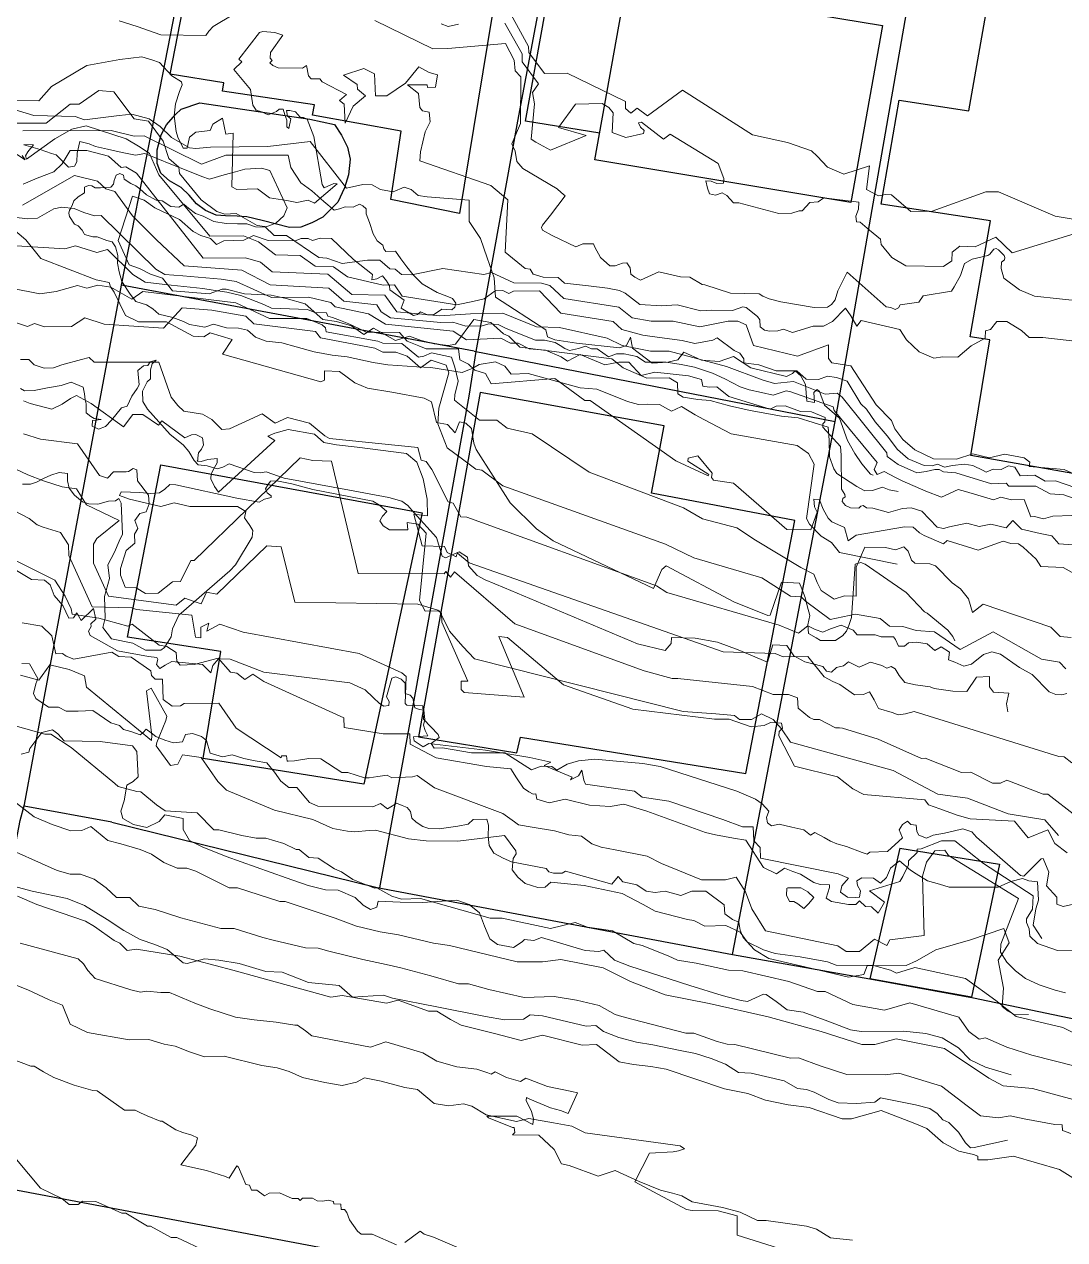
# Model space of a CAD drawing. Header units: metres. Extents: x 683 to 917, y -108 to 80.
# Drawn here: x 830.6 to 888.2, y -22.3 to 45.1 of the extents above; entities that cross this region are included whole.
import ezdxf

# ---------------------------------------------------------------- set-up
doc = ezdxf.new("R2010")
doc.units = ezdxf.units.M
doc.layers.add('Cadastre with houses', color=6, linetype='Continuous')
doc.layers.add('Landslide2025', color=21, linetype='Continuous')

msp = doc.modelspace()

# ---------------------------------------------------------------- linework, layer by layer
at = {"lineweight": 0}
for points, elevation in [([(857.067, 46.465), (858.482, 43.853), (858.502, 43.527), (859.373, 42.349), (860.629, 42.369), (863.855, 40.805), (863.845, 40.419), (864.142, 40.162), (864.498, 40.429), (865.072, 40.014), (867.002, 41.439), (870.891, 38.965), (872.82, 38.529), (874.156, 38.064), (874.463, 37.768), (875.047, 37.174), (875.937, 36.778), (877.362, 37.233), (877.204, 35.937), (877.867, 35.581), (878.253, 35.65), (878.589, 35.64), (879.648, 34.71), (880.835, 34.73), (883.814, 35.808), (884.506, 35.798), (887.653, 34.443), (896.974, 32.909)], 53), ([(842.16, 45.634), (841.012, 44.961), (840.774, 44.704), (840.606, 44.467), (838.113, 44.496), (836.806, 44.961), (835.817, 45.268)], 52), ([(889.271, 29.723), (886.51, 30.02), (885.679, 30.376), (884.808, 31.009), (884.65, 31.543), (884.68, 31.9), (884.838, 32.038), (884.858, 32.157), (884.818, 32.276), (884.511, 32.592), (884.383, 32.652), (884.244, 32.622), (884.036, 32.355), (883.918, 32.276), (883.057, 32.078), (882.631, 31.83), (882.404, 31.167), (882.057, 30.534), (881.899, 30.297), (880.336, 30.029), (880.088, 29.683), (879.059, 29.545), (878.98, 29.376), (878.782, 29.287), (878.554, 29.386), (878.287, 29.426), (876.13, 31.355), (875.606, 30.316), (875.457, 29.812), (875.259, 29.555), (875.042, 29.406), (874.309, 29.396), (872.449, 29.713), (871.816, 29.871), (871.46, 30.01), (871.262, 30.148), (869.659, 30.178), (868.254, 30.643), (868.095, 30.663), (867.412, 31.078), (866.898, 31.088), (865.701, 31.375), (864.691, 30.91), (864.365, 31.078), (864.147, 31.247), (864.117, 31.593), (863.919, 31.86), (863.692, 31.85), (863.276, 31.702), (862.979, 31.692), (862.465, 32.167), (862.148, 32.731), (862.089, 32.919), (861.495, 32.919), (861.109, 32.761), (859.783, 33.384), (859.249, 33.671), (859.199, 33.819), (859.259, 33.948), (859.704, 34.502), (860.506, 35.581), (860.298, 35.769), (860.06, 35.957), (858.17, 37.085), (857.844, 37.471), (857.745, 38.055), (857.567, 38.45), (858.032, 39.588), (858.052, 42.171), (857.735, 42.507), (857.695, 43.101), (857.21, 44.021), (854.014, 43.734), (853.183, 43.724), (849.977, 45.288)], 52), ([(857.176, 45.14), (858.126, 43.438), (858.126, 43.002), (859.026, 41.785), (858.7, 41.31), (858.809, 40.667), (858.63, 38.718), (858.888, 38.559), (859.699, 38.104), (861.678, 38.925), (860.134, 39.361), (861.084, 40.647), (862.569, 40.697), (862.925, 40.469), (863.162, 40.172), (863.113, 39.094), (863.875, 38.807), (864.845, 39.034), (864.894, 39.202), (864.676, 39.39), (864.568, 39.618), (864.736, 39.667), (865.953, 38.708), (866.319, 38.985), (868.981, 37.372), (869.297, 36.541), (869.278, 36.283), (868.902, 36.263), (868.605, 36.392), (868.308, 36.402), (868.387, 36.006), (868.506, 35.69), (868.832, 35.62), (869.208, 35.749), (869.456, 35.591), (869.842, 35.185), (870.129, 35.195), (872.335, 34.601), (873.068, 34.611), (873.473, 34.75), (873.632, 34.75), (874.057, 35.215), (874.522, 35.244), (874.829, 35.462), (876.768, 35.224), (876.749, 34.848), (876.61, 34.453), (876.64, 34.136), (876.857, 34.116), (877.372, 33.681), (877.966, 33.186), (878.005, 32.889), (878.609, 32.167), (879.381, 31.702), (881.469, 31.662), (881.924, 31.979), (881.934, 32.454), (882.369, 32.78), (883.22, 32.751), (884.358, 33.295), (885.258, 32.424), (888.761, 33.493)], 52.5), ([(829.603, 40.855), (831.364, 40.835), (832.057, 41.627), (834.016, 42.794), (835.857, 43.131), (837.064, 43.269), (837.618, 43.111), (838.053, 42.972), (838.726, 42.22), (839.26, 41.884), (839.3, 41.726), (839.162, 41.35), (838.924, 40.677), (838.865, 40.004), (838.964, 39.133), (839.063, 38.836), (839.359, 38.223), (839.577, 38.223), (839.716, 38.836), (840.052, 39.113), (840.844, 39.192), (841.002, 39.549), (841.536, 39.885), (841.715, 38.995), (842.13, 39.054), (842.051, 36.085), (842.328, 35.927), (843.476, 35.967), (844.129, 35.462), (845.099, 35.323), (845.643, 35.215), (846.286, 35.333), (846.623, 35.165), (847.879, 36.234), (847.701, 36.254), (847.167, 36.026), (847.048, 36.214), (846.593, 38.866), (846.217, 39.816), (846.029, 39.915), (845.831, 39.935), (845.574, 40.222), (845.267, 40.301), (845.079, 40.301), (845.138, 39.994), (845.326, 39.836), (845.217, 39.311), (845.099, 39.4), (845.099, 39.776), (844.98, 40.063), (844.891, 40.37), (844.673, 40.38), (844.525, 40.241), (844.07, 40.063), (843.694, 40.222), (843.397, 40.33), (843.219, 40.598), (843.08, 41.468), (842.17, 42.577), (842.605, 42.992), (842.447, 43.151), (843.575, 44.635), (843.773, 44.684), (844.426, 44.635), (844.881, 44.486), (844.198, 43.527), (844.169, 43.21), (844.287, 43.071), (844.149, 42.953), (844.327, 42.804), (844.624, 42.676), (845.96, 42.656), (846.187, 42.794), (846.306, 42.22), (846.444, 42.052), (846.919, 42.062), (847.048, 41.894), (848.404, 41.191), (848.018, 40.855), (848.265, 40.647), (848.334, 39.608), (848.78, 40.538), (849.453, 41.122), (849.007, 41.488), (848.997, 41.745), (848.245, 42.26), (849.354, 42.636), (849.957, 42.339), (850.007, 41.112), (850.64, 41.122), (851.669, 41.815), (852.401, 42.725), (852.975, 42.408), (853.45, 42.29), (853.332, 41.597), (852.896, 41.577), (852.876, 41.736), (851.788, 41.736), (852.382, 41.241), (852.461, 40.469), (852.619, 40.291), (852.975, 40.212), (853.035, 39.677), (852.758, 39.123), (852.5, 38.015), (852.461, 37.52), (856.399, 36.155), (857.329, 35.363), (857.191, 32.454), (858.299, 31.543), (858.566, 31.524), (858.744, 31.247), (859.298, 31.078), (860.12, 31.059), (860.466, 30.732), (861.812, 30.594), (862.851, 30.465), (863.524, 30.336), (863.84, 30.178), (864.642, 29.555), (865.849, 29.485), (866.72, 29.545), (868.026, 29.198), (868.61, 29.248), (869.777, 29.228), (870.351, 29.436), (870.539, 29.396), (871.163, 28.892), (871.291, 28.713), (871.311, 28.318), (871.559, 28.139), (871.826, 28.08), (872.281, 28.09), (872.607, 28.189), (873.102, 28.001), (874.25, 28.357), (874.824, 28.357), (875.319, 28.614), (876.031, 29.347), (876.338, 28.921), (876.655, 28.357), (876.912, 28.664), (879.039, 28.169), (879.405, 27.605), (880.118, 26.932), (880.919, 26.576), (881.424, 26.655), (882.265, 26.635), (882.997, 27.269), (883.769, 27.694), (883.789, 28.1), (884.066, 28.179), (884.422, 28.614), (884.967, 28.614), (885.788, 28.12), (886.213, 27.724), (886.965, 27.724), (890.508, 27.328)], 51.5), ([(853.643, 45.1), (854.029, 44.951), (854.613, 45.09)], 52.5), ([(829.92, 39.61), (831.765, 39.594), (833.096, 40.652), (833.593, 40.652), (834.683, 41.406), (835.517, 41.342), (836.64, 39.834), (837.442, 39.706), (838.243, 38.6), (838.564, 37.637), (839.109, 37.172), (839.158, 36.82), (840.36, 35.36), (841.226, 34.703), (841.659, 34.558), (842.285, 34.59), (843.455, 33.933), (843.888, 33.885), (844.402, 33.388), (845.075, 33.372), (846.871, 32.153), (847.304, 32.121), (848.154, 31.832), (849.565, 32.009), (850.255, 32.009), (850.8, 31.527), (851.089, 31.511), (851.442, 31.223), (852.003, 31.207), (853.735, 31.543), (856.012, 31.223), (856.429, 31.335), (857.664, 30.758), (859.203, 30.742), (859.669, 30.613), (860.438, 29.892), (863.485, 29.411), (864.223, 28.817), (865.281, 28.625), (866.484, 28.641), (867.96, 28.32), (869.547, 28.641), (870.076, 28.641), (870.541, 28.432), (870.942, 27.278), (873.38, 26.7), (875.096, 27.326), (875.096, 26.572), (875.272, 26.332), (876.331, 26.155), (877.742, 24.006), (878.576, 23.124), (878.768, 22.675), (879.217, 22.082), (879.875, 21.504), (880.917, 21.007), (882.184, 20.991), (883.082, 21.28), (884.012, 21.071), (884.846, 21.264), (885.937, 21.055), (886.241, 20.815), (886.209, 20.574), (888.15, 20.414), (889.192, 19.933)], 51), ([(830.534, 38.423), (831.063, 38.411), (830.75, 38.014), (830.63, 37.798), (830.69, 37.617), (832.254, 38.736), (833.192, 39.277), (833.986, 39.458), (836.199, 38.736), (836.969, 38.267), (837.498, 37.918), (838.003, 36.739), (840.829, 33.336), (842.706, 33.36), (843.536, 33.035), (844.462, 32.313), (845.833, 32.277), (846.663, 31.676), (847.685, 31.64), (848.455, 31.086), (850.427, 30.629), (851.053, 30.653), (851.486, 30.028), (854.517, 29.547), (855.467, 29.739), (856.02, 29.872), (856.634, 30.317), (857.055, 30.341), (857.391, 30.172), (857.656, 30.293), (859.087, 30.317), (860.278, 29.082), (863.165, 28.617), (863.646, 28.168), (864.816, 27.863), (865.73, 27.735), (866.997, 27.558), (867.687, 27.398), (868.697, 27.574), (868.922, 27.703), (869.868, 27.013), (870.189, 26.853), (870.413, 26.548), (870.413, 26.323), (871.231, 26.211), (872.193, 25.891), (873.332, 25.891), (873.861, 25.425), (874.535, 25.409), (875.032, 25.586), (875.529, 25.522), (876.122, 25.313), (876.876, 24.046), (877.197, 23.758), (877.678, 23.052), (878.335, 22.282), (878.913, 21.529), (879.506, 20.999), (880.388, 20.646), (880.837, 20.614), (881.126, 20.711), (881.511, 20.55), (881.96, 20.646), (882.601, 20.711), (883.082, 20.646), (883.659, 20.358), (883.82, 20.262), (884.205, 20.438), (884.654, 20.422), (885.055, 20.614), (885.407, 20.55), (885.712, 20.069), (886.53, 20.101), (887.091, 19.764), (887.669, 19.781), (888.791, 19.396)], 50.5), ([(829.764, 38.123), (830.606, 37.569), (830.438, 37.81)], 50.5), ([(830.498, 36.217), (831.267, 36.554), (832.194, 36.915), (832.651, 37.347), (833.096, 38.093), (834.022, 38.081), (835.213, 37.768), (835.922, 37.155), (836.175, 37.179), (836.776, 36.842), (840.457, 32.128), (842.814, 32.14), (843.644, 31.899), (844.293, 31.358), (847.372, 31.237), (848.695, 30.107), (850.524, 30.071), (851.197, 29.157), (853.567, 28.928), (855.262, 29.036), (857.055, 29.073), (858.919, 28.327), (860.206, 28.279), (862.84, 27.701), (863.67, 27.292), (865.245, 26.968), (866.28, 26.98), (869.443, 26.126), (871.415, 25.38), (872.101, 25.176), (873.159, 25.284), (874.903, 24.586), (875.577, 24.646), (875.854, 24.418), (878.319, 21.339), (878.343, 21.146), (878.945, 20.701), (879.979, 20.232), (880.496, 20.304), (880.989, 20.413), (881.23, 20.413), (881.47, 20.28), (882.144, 20.232), (884.117, 19.631), (884.934, 19.655), (885.079, 19.499), (886.582, 19.487), (887.364, 19.066), (888.134, 19.018), (888.903, 18.741)], 50), ([(888.569, 17.874), (887.524, 17.833), (886.996, 17.691), (886.509, 17.813), (886.306, 17.803), (885.93, 18.746), (885.22, 18.736), (884.631, 18.888), (884.225, 18.736), (882.683, 19.203), (882.277, 19.315), (881.353, 18.878), (880.481, 19.223), (879.172, 19.792), (878.806, 19.974), (878.177, 20.299), (877.791, 20.137), (877.629, 20.421), (877.791, 20.796), (875.407, 23.689), (875.346, 23.881), (873.001, 24.713), (872.748, 24.774), (872.027, 24.531), (871.378, 24.683), (870.698, 24.835), (870.211, 24.998), (869.348, 25.434), (868.668, 25.749), (867.674, 26.084), (866.943, 26.226), (866.111, 26.368), (864.954, 26.358), (864.487, 26.672), (863.777, 26.824), (863.35, 26.824), (862.904, 26.662), (862.275, 27.108), (861.97, 27.108), (861.645, 27.251), (861.25, 27.129), (860.752, 27.017), (860.499, 27.119), (860.235, 27.291), (859.951, 27.454), (859.372, 27.575), (858.865, 27.585), (857.251, 28.225), (856.795, 28.458), (856.277, 28.478), (855.922, 28.377), (855.009, 28.357), (854.298, 28.57), (853.628, 28.56), (850.838, 28.813), (850.33, 29.148), (850.076, 29.534), (848.26, 29.747), (847.428, 30.457), (844.17, 30.64), (842.607, 31.452), (839.411, 31.706), (837.878, 33.137), (836.559, 34.476), (835.564, 35.816), (835.077, 35.968), (834.611, 36.384), (833.342, 36.709), (830.46, 35.065)], 49.5), ([(829.968, 34.403), (830.759, 34.311), (831.287, 34.342), (832.19, 34.849), (832.637, 34.951), (833.327, 34.879), (833.865, 34.656), (834.453, 34.463), (834.819, 34.484), (837.843, 31.52), (838.35, 31.216), (839.335, 31.145), (841.456, 30.952), (842.298, 30.84), (844.246, 29.947), (846.296, 29.968), (847.534, 29.663), (847.778, 29.42), (849.625, 29.034), (850.559, 28.466), (854.313, 28.08), (855.044, 27.593), (856.952, 27.695), (857.48, 27.41), (857.906, 27.41), (858.515, 27.106), (859.428, 27.025), (860.281, 26.659), (860.646, 26.416), (861.336, 26.781), (862.716, 26.213), (863.487, 26.355), (864.035, 26.355), (864.725, 25.624), (865.476, 25.807), (867.344, 25.604), (868.054, 25.411), (868.135, 25.036), (868.48, 24.975), (868.907, 24.995), (869.566, 24.467), (871.86, 23.767), (872.205, 23.93), (872.692, 23.95), (873.544, 23.625), (874.153, 23.605), (874.904, 23.3), (874.894, 23.062), (874.777, 22.955), (874.787, 22.768), (875.762, 21.687), (875.792, 21.21), (875.812, 19.322), (875.995, 19.038), (876.015, 18.896), (875.883, 18.805), (875.853, 18.652), (876.036, 18.429), (876.32, 18.297), (876.771, 18.277), (876.878, 18.391), (877.01, 18.422), (877.203, 18.29), (877.558, 18.269), (878.421, 18.036), (879.192, 18.259), (879.669, 18.3), (880.257, 18.117), (881.12, 17.224), (881.455, 17.143), (881.8, 17.234), (882.754, 17.447), (883.444, 17.265), (884.093, 17.386), (884.926, 17.183), (885.311, 17.589), (885.778, 17.102), (886.813, 16.879), (887.463, 16.737), (887.848, 16.29), (888.64, 16.25)], 49), ([(888.747, 14.613), (888.092, 14.994), (886.859, 15.04), (886.601, 15.451), (885.87, 16.12), (885.611, 16.303), (885.185, 16.318), (884.774, 16.44), (883.374, 15.953), (881.658, 16.481), (881.456, 16.298), (880.4, 16.765), (880.136, 16.907), (879.923, 17.09), (879.781, 17.222), (879.304, 17.242), (876.625, 16.785), (876.178, 16.46), (875.986, 17.211), (875.285, 17.516), (875.082, 17.729), (874.798, 18.216), (874.595, 18.734), (874.291, 18.764), (874.321, 18.348), (874.474, 18.044), (874.108, 17.069), (872.779, 17.09), (869.836, 19.657), (868.73, 19.83), (868.608, 19.982), (868.648, 20.205), (867.857, 21.179), (867.329, 21.037), (867.309, 20.885), (868.466, 20.144), (868.425, 20.073), (866.639, 20.895), (861.9, 24.244), (861.606, 24.244), (859.931, 25.462), (856.42, 25.157), (856.105, 25.726), (855.506, 25.919), (855.161, 26.253), (854.684, 26.497), (854.613, 27.106), (852.817, 27.106), (852.411, 27.268), (852.036, 27.421), (851.762, 27.532), (851.346, 27.999), (849.499, 28.029), (849.093, 28.222), (848.524, 28.486), (848.078, 28.679), (847.631, 28.831), (847.368, 28.902), (847.286, 29.095), (846.647, 29.115), (846.251, 29.278), (844.252, 29.349), (843.816, 29.552), (842.557, 30.059), (841.776, 30.242), (841.015, 30.343), (840.446, 30.445), (838.336, 30.668), (837.26, 30.8), (836.57, 31.226), (835.159, 32.596), (834.571, 32.434), (833.393, 32.799), (832.795, 32.637), (828.614, 32.901)], 48.5), ([(829.829, 30.456), (831.412, 30.152), (832.325, 30.273), (833.513, 30.608), (834.015, 30.471), (834.639, 30.624), (835.355, 30.509), (836.511, 29.855), (837.12, 30.281), (842.281, 29.657), (844.138, 28.774), (846.208, 28.774), (847.061, 28.424), (847.243, 28.256), (847.274, 28.043), (850.135, 27.526), (850.409, 27.419), (851.475, 27.389), (852.388, 26.643), (852.693, 26.689), (853.104, 26.886), (854.215, 26.643), (854.398, 26.095), (854.58, 25.303), (854.398, 24.557), (854.383, 24.253), (855.768, 23.157), (856.727, 23.142), (857.305, 22.7), (858.69, 22.396), (861.841, 20.265), (867.063, 18.286), (868.113, 17.677), (870.016, 17.19), (871.051, 16.505), (873.563, 14.983), (874.278, 14.617), (874.461, 14.161), (874.689, 13.719), (875.405, 13.232), (875.983, 13.415), (876.622, 13.399), (876.622, 15.013), (877.11, 16.109), (878.251, 16.094), (878.814, 15.972), (879.271, 16.139), (879.515, 15.896), (879.697, 15.394), (879.88, 15.226), (880.702, 15.196), (881.022, 15.074), (881.95, 14.13), (882.407, 13.81), (882.848, 13.247), (883.077, 12.501), (883.655, 12.958), (887.4, 11.679), (887.933, 11.162), (888.542, 11.101)], 48), ([(829.4, 28.781), (830.729, 28.334), (831.125, 28.496), (831.683, 28.314), (833.175, 28.334), (833.916, 28.811), (834.981, 28.476), (838.259, 28.243), (839.294, 29.379), (840.938, 29.237), (842.826, 28.912), (843.273, 28.486), (846.682, 28.06), (846.966, 27.715), (849.97, 27.147), (850.417, 26.923), (851.127, 26.923), (851.756, 26.7), (852.507, 26.051), (853.096, 26.477), (853.928, 26.193), (854.07, 25.766), (853.522, 23.818), (853.461, 22.945), (853.969, 21.626), (854.821, 20.997), (855.572, 20.429), (855.897, 20.388), (857.054, 19.515), (866.065, 16.288), (867.628, 15.517), (871.403, 14.421), (872.987, 13.406), (873.575, 13.365), (873.819, 13.122), (875.179, 12.107), (876.589, 12.401), (877.949, 12.158), (878.467, 11.731), (879.218, 11.721), (879.958, 11.498), (880.963, 11.417), (882.394, 10.443), (884.221, 11.427), (886.89, 9.915), (887.884, 9.742), (888.229, 9.377)], 47.5), ([(888.298, 8.007), (888.009, 7.931), (887.689, 7.946), (887.308, 8.098), (886.365, 9.057), (885.68, 9.453), (884.614, 10.184), (884.142, 10.321), (883.685, 10.169), (883.016, 9.636), (882.589, 9.529), (882.087, 9.742), (881.737, 9.879), (881.798, 10.306), (881.326, 10.595), (880.976, 10.397), (880.565, 10.762), (879.971, 10.854), (879.53, 10.823), (879.301, 10.625), (878.966, 10.625), (878.814, 10.991), (878.692, 11.143), (878.007, 11.143), (877.673, 11.265), (876.683, 11.265), (876.455, 11.508), (875.8, 11.797), (875.207, 11.584), (874.78, 11.402), (874.354, 11.554), (873.943, 11.752), (873.426, 11.341), (872.36, 11.797), (866.149, 13.609), (865.571, 13.974), (855.067, 17.78), (854.732, 17.795), (854.306, 18.556), (854.032, 18.632), (853.119, 20.413), (852.814, 20.855), (852.54, 20.931), (852.358, 21.631), (847.456, 22.133), (847.197, 22.286), (846.36, 22.986), (845.142, 23.29), (844.457, 22.986), (843.727, 23.503), (841.915, 22.666), (841.489, 22.636), (840.941, 23.184), (840.423, 23.488), (839.388, 23.656), (839.069, 23.96), (838.688, 24.417), (838.018, 26.365), (834.426, 26.365), (834.152, 26.624), (833.726, 26.502), (832.645, 26.213), (832.173, 26.046), (831.655, 26.03), (831.107, 26.213), (830.803, 26.502), (830.346, 26.502)], 47), ([(830.51, 24.225), (830.89, 24.065), (832.085, 23.753), (832.649, 24.042), (833.12, 24.346), (833.448, 24.521), (834.27, 24.065), (836.051, 22.786), (836.568, 23.471), (837.132, 23.471), (837.999, 22.877), (838.167, 23.121), (839.445, 22.177), (839.811, 22.329), (840.054, 22.36), (840.42, 22.177), (840.48, 21.781), (840.374, 21.538), (840.214, 21.332), (840.161, 21.058), (840.168, 20.925), (840.127, 20.874), (840.355, 20.859), (840.72, 20.965), (841.238, 21.026), (841.238, 20.782), (841.101, 20.524), (840.903, 20.174), (840.888, 19.9), (841.101, 19.473), (841.314, 19.154), (844.435, 22.015), (844.039, 22.259), (844.435, 22.426), (845.165, 22.64), (846.627, 22.366), (847.144, 21.909), (847.844, 21.787), (848.986, 21.65), (851.726, 21.3), (852.304, 20.828), (852.639, 19.9), (852.868, 18.773), (852.883, 17.845), (852.122, 17.951), (852.594, 16.185), (853.827, 16.155), (853.979, 15.82), (854.474, 15.573), (854.5, 15.675), (854.557, 15.789), (855.197, 15.241), (869.255, 10.321), (872.132, 10.23), (872.588, 10.032), (873.958, 10.062), (874.856, 8.936), (875.328, 8.677), (875.724, 8.509), (876.531, 7.931), (877.033, 7.946), (877.368, 8.098), (877.627, 7.657), (877.855, 7.185), (878.616, 6.957), (878.951, 6.82), (879.362, 6.881), (879.834, 7.018), (887.841, 4.521), (888.146, 4.506), (888.572, 4.171)], 46.5), ([(888.808, 1.22), (887.247, 2.438), (886.989, 2.438), (884.964, 3.199), (884.614, 3.046), (884.173, 3.031), (882.97, 3.655), (882.452, 3.64), (880.443, 4.432), (880.245, 4.401), (877.84, 5.482), (875.861, 6.091), (875.709, 6.106), (875.481, 6.106), (874.598, 6.563), (874.278, 6.563), (874.05, 6.669), (873.41, 7.202), (873.38, 7.765), (872.878, 7.948), (872.025, 7.948), (870.883, 8.39), (866.743, 8.831), (866.438, 8.846), (864.886, 9.272), (857.731, 11.875), (854.382, 14.752), (854.154, 14.448), (853.91, 14.768), (853.804, 14.631), (849.054, 14.646), (847.578, 20.887), (846.543, 20.918), (845.843, 21.055), (839.974, 15.38), (839.776, 15.38), (839.213, 14.208), (838.772, 14.193), (837.965, 13.569), (837.265, 13.554), (836.747, 13.858), (836.138, 13.904), (835.895, 14.558), (835.895, 14.924), (836.199, 15.928), (836.686, 16.339), (836.656, 16.827), (836.839, 17.146), (836.686, 17.588), (836.96, 17.983), (837.31, 18.075), (837.478, 18.516), (837.432, 18.988), (836.823, 19.78), (836.793, 20.404), (836.595, 20.48), (836.336, 20.312), (836.199, 20.282), (835.499, 20.282), (835.164, 19.932), (834.723, 20.084), (833.505, 21.835), (831.465, 22.093), (830.506, 22.398)], 46), ([(829.772, 20.59), (830.761, 20.118), (831.629, 19.783), (832.649, 19.449), (833.455, 19.342), (834.003, 18.459), (835.815, 17.591), (834.582, 16.587), (834.384, 16.282), (834.399, 15.232), (835.221, 13.405), (838.966, 12.903), (839.453, 13.284), (839.91, 13.116), (840.351, 12.979), (840.656, 13.618), (841.219, 13.512), (843.989, 16.191), (844.781, 16.13), (845.542, 13.07), (852.346, 12.949), (853.458, 12.629), (853.671, 12.439), (853.678, 11.967), (855.124, 8.694), (854.759, 8.694), (854.759, 8.237), (854.927, 8.055), (858.245, 7.811), (856.829, 11.16), (857.316, 11.114), (860.422, 8.496), (864.258, 7.141), (868.779, 6.578), (869.586, 6.593), (870.803, 6.152), (871.534, 6.243), (871.884, 6.395), (872.493, 6.365), (872.539, 6.091), (872.371, 5.908), (872.352, 5.661), (873.209, 3.99), (875.595, 3.389), (876.447, 2.719), (877.056, 2.415), (880.435, 2.11), (880.633, 1.836), (881.257, 1.623), (882.216, 1.273), (882.932, 1.06), (885.398, 0.938), (886.144, 0.01), (887.232, 0.459), (887.636, -0.31), (888.313, -0.812)], 45.5), ([(888.663, -3.668), (888.098, -3.788), (887.738, -3.66), (887.73, -3.275), (887.173, -2.647), (887.287, -1.893), (886.991, -1.14), (886.865, -1.151), (885.917, -2.11), (885.735, -2.076), (883.292, 0.048), (883.04, 0.345), (882.527, 0.516), (881.99, 0.39), (881.522, 0.265), (880.894, 0.15), (880.517, -0.009), (880.106, 0.162), (879.992, 0.367), (879.958, 0.721), (879.661, 0.756), (879.467, 0.927), (879.193, 0.756), (879.01, 0.459), (879.193, 0.013), (878.371, -0.74), (877.389, -0.774), (877.241, -0.889), (876.967, -0.809), (876.099, -0.466), (875.551, -0.318), (875.197, -0.181), (874.855, 0.025), (874.329, 0.31), (874.09, 0.162), (873.736, 0.447), (873.073, 0.607), (872.366, 0.767), (871.943, 0.676), (871.715, 0.835), (871.669, 1.132), (871.783, 1.486), (871.429, 1.897), (871.053, 2.148), (870.025, 2.594), (865.767, 3.964), (864.808, 4.123), (863.563, 4.238), (862.148, 4.375), (861.257, 4.283), (860.618, 4.101), (860.047, 3.758), (859.773, 3.964), (859.179, 3.975), (858.654, 3.77), (857.17, 4.717), (855.32, 4.729), (853.711, 5.003), (853.265, 4.98), (853.083, 5.242), (853.539, 5.573), (853.471, 5.745), (852.672, 6.578), (852.637, 7.32), (851.736, 7.366), (851.644, 7.457), (851.701, 8.941), (851.462, 9.147), (849.11, 10.22), (842.671, 11.407), (841.381, 11.853), (840.673, 11.464), (840.775, 11.898), (840.342, 11.681), (840.342, 11.099), (840.033, 11.122), (839.828, 12.355), (836.78, 12.652), (836.517, 12.755), (834.325, 12.812), (833.023, 15.654), (833.001, 16.248), (832.555, 16.922), (831.596, 17.218), (831.277, 17.356), (830.82, 17.698), (830.009, 18.12)], 45), ([(829.442, 15.681), (832.259, 14.294), (832.816, 13.395), (833.15, 12.692), (833.21, 12.401), (834.691, 12.179), (836.292, 11.742), (836.541, 11.845), (838.022, 10.689), (838.45, 10.612), (838.964, 10.286), (838.998, 9.807), (839.186, 9.584), (839.974, 9.61), (841.301, 9.961), (841.986, 9.182), (842.337, 9.139), (842.766, 8.788), (843.219, 9.079), (843.827, 8.668), (848.254, 6.656), (848.28, 6.125), (850.438, 5.782), (851.91, 5.782), (851.927, 5.2), (853.366, 4.447), (856.157, 3.967), (857.51, 3.83), (857.819, 3.334), (858.195, 2.768), (858.504, 2.563), (858.743, 2.426), (858.88, 2.443), (858.949, 2.152), (859.617, 1.946), (860.507, 2.152), (861.86, 1.827), (863.007, 1.741), (863.761, 1.878), (865.028, 1.484), (868.282, 0.302), (868.83, 0.183), (869.84, -0.006), (870.508, -0.126), (871.502, -1.633), (872.221, -1.975), (872.666, -1.667), (873.111, -1.855), (873.548, -2.009), (874.276, -2.463), (874.627, -2.566), (875.158, -2.592), (875.158, -2.737), (874.969, -3.328), (875.269, -3.508), (876.202, -3.688), (876.613, -3.679), (876.81, -3.474), (877.144, -3.799), (877.478, -3.816), (877.838, -4.167), (878.197, -3.551), (877.358, -2.926), (879.054, -2.412), (879.208, -2.138), (879.533, -1.487), (879.516, -1.256), (879.996, -0.794), (880.004, -0.614), (880.227, -0.605), (881.349, -0.151), (882.093, -0.151), (883.686, -1.419), (886.426, -3.2), (886.383, -3.945), (886.067, -4.476), (886.067, -4.681), (886.204, -5.032), (886.246, -5.435), (886.666, -5.837), (887.779, -6.231), (889.012, -6.248)], 44.5), ([(888.218, -8.576), (887.64, -8.422), (886.754, -8.139), (885.996, -7.78), (885.444, -7.356), (884.968, -6.881), (884.622, -6.328), (884.647, -5.879), (885.611, -3.348), (881.745, -0.96), (881.539, -0.664), (880.974, -0.703), (880.524, -1.345), (880.306, -2.115), (880.396, -5.403), (878.482, -5.648), (878.328, -5.956), (877.635, -5.609), (876.812, -6.29), (876.068, -6.29), (875.605, -5.969), (871.598, -5.147), (870.84, -3.926), (870.493, -2.989), (869.98, -2.167), (869.389, -2.308), (868.053, -2.321), (865.844, -1.409), (865.06, -1.011), (863.288, -0.651), (862.504, -0.51), (861.991, -0.33), (861.413, 0.107), (860.706, 0.171), (859.923, 0.402), (858.677, 0.607), (857.932, 0.736), (857.714, 0.903), (857.059, 1.365), (853.283, 2.778), (852.319, 3.459), (852.049, 3.382), (850.906, 3.343), (850.662, 3.484), (850.136, 3.407), (849.661, 3.33), (849.404, 3.33), (848.479, 3.639), (848.145, 3.639), (846.989, 4.384), (846.321, 4.409), (845.525, 4.268), (845.178, 4.255), (845.114, 4.255), (845.088, 4.563), (844.806, 4.563), (844.793, 4.435), (842.301, 6.079), (841.338, 7.466), (839.411, 7.453), (839.218, 7.325), (838.743, 7.312), (838.242, 7.672), (838.217, 8.795), (837.802, 8.802), (837.6, 8.998), (837.574, 9.267), (836.47, 10.025), (835.789, 10.051), (835.404, 10.295), (833.297, 9.91), (832.874, 10.077), (832.681, 10.231), (832.308, 10.205), (832.09, 11.207), (831.525, 11.733), (830.433, 11.926)], 44), ([(830.343, 9.027), (831.371, 8.744), (831.975, 9.592), (833.041, 9.341), (833.901, 8.994), (834.004, 8.365), (837.6, 5.411), (837.613, 5.681), (837.318, 8.147), (837.587, 8.301), (838.448, 6.747), (838.396, 6.503), (837.896, 5.295), (837.87, 5.116), (838.653, 4.024), (839.064, 4.088), (839.321, 4.602), (840.362, 4.461), (841.273, 3.138), (841.749, 2.65), (844.407, 1.545), (846.539, 1.018), (847.644, 0.53), (848.453, 0.389), (848.864, 0.351), (849.661, 0.415), (850.007, 0.428), (851.844, -0.035), (852.807, -0.15), (854.567, -0.176), (857.149, 0.132), (857.778, -0.715), (857.791, -0.87), (857.637, -1.126), (857.585, -1.756), (857.881, -2.167), (858.292, -2.514), (858.998, -2.745), (859.409, -2.719), (859.711, -2.437), (861.56, -2.636), (863.673, -3.079), (864.829, -3.682), (865.497, -4.042), (867.295, -4.517), (867.629, -4.569), (868.246, -4.89), (869.414, -4.851), (870.211, -5.211), (870.583, -5.75), (871.495, -6.187), (872.137, -6.405), (873.524, -6.585), (875.04, -6.855), (875.528, -7.048), (877.583, -7.06), (878.521, -7.317), (878.868, -7.484), (879.869, -7.176), (882.682, -7.78), (884.365, -9), (885.482, -9.886), (888.077, -10.49), (889.348, -11.132)], 43.5), ([(890.074, -12.962), (886.362, -12.025), (884.975, -11.588), (883.793, -11.074), (883.434, -11.151), (882.868, -10.714), (882.303, -9.918), (879.606, -9.122), (878.193, -9.533), (876.446, -9.225), (874.905, -8.505), (874.494, -8.505), (872.902, -7.94), (870.358, -7.349), (869.562, -7.324), (867.764, -6.938), (866.736, -6.759), (866.223, -6.527), (864.784, -5.962), (864.322, -5.834), (863.14, -5.14), (862.395, -5.037), (861.753, -4.935), (861.059, -4.678), (859.698, -5.012), (857.027, -4.447), (856.359, -4.447), (852.505, -3.342), (851.452, -3.393), (850.913, -3.226), (850.091, -2.764), (849.95, -2.777), (848.755, -2.289), (848.126, -1.865), (847.74, -1.711), (846.841, -1.107), (846.315, -1.082), (845.775, -0.632), (845.621, -0.632), (844.94, -0.311), (843.926, -0.003), (843.399, -0.015), (842.603, 0.139), (841.331, 0.447), (841.062, 0.447), (840.137, 1.397), (838.352, 1.5), (837.889, 1.834), (837.016, 2.553), (836.797, 2.579), (835.757, 2.862), (835.577, 3.016), (833.163, 5.019), (832.032, 5.751), (831.698, 5.751), (830.054, 6.214)], 43), ([(830.119, 1.937), (831.108, 1.166), (832.109, 0.742), (833.137, 0.408), (833.753, 0.421), (834.241, 0.64), (835.179, -0.144), (835.911, -0.324), (836.977, -0.632), (837.594, -0.889), (838.287, -1.351), (839.032, -1.672), (839.559, -1.672), (840.06, -1.839), (841.909, -2.764), (842.359, -2.751), (844.709, -3.522), (845.005, -3.522), (847.779, -4.447), (848.961, -4.883), (850.271, -5.192), (851.285, -5.371), (853.225, -5.821), (854.111, -5.949), (857.849, -6.861), (859.248, -6.861), (860.276, -6.72), (862.614, -7.182), (864.129, -7.953), (866.043, -8.685), (868.483, -9.16), (871.746, -9.905), (874.687, -10.714), (876.947, -11.434), (877.667, -11.434), (878.848, -11.125), (881.52, -11.665), (883.973, -13.296), (884.769, -13.733), (886.388, -13.874), (890.896, -15.094)], 42.5), ([(888.51, -16.361), (888.054, -16.198), (888.033, -15.884), (887.632, -15.862), (885.93, -15.559), (885.15, -15.396), (884.511, -15.494), (883.514, -15.386), (882.777, -14.844), (881.346, -13.738), (878.984, -13.023), (878.225, -13.11), (876.101, -13.099), (874.638, -12.622), (873.425, -12.178), (872.991, -12.189), (869.902, -11.43), (869.491, -11.419), (868.927, -11.268), (867.638, -10.802), (867.193, -10.812), (864.278, -10.054), (863.65, -9.891), (863.281, -9.772), (862.403, -9.274), (861.146, -8.981), (859.9, -8.786), (858.242, -8.829), (856.291, -8.396), (855.153, -8.081), (854.611, -8.071), (853.073, -7.626), (851.404, -7.182), (850.591, -7.009), (849.301, -6.727), (847.416, -6.261), (846.83, -6.109), (846.137, -6.087), (844.338, -5.654), (843.774, -5.502), (842.181, -5.015), (841.444, -5.015), (839.234, -4.419), (837.803, -3.963), (836.893, -3.779), (836.409, -3.299), (835.672, -3.299), (835.094, -2.75), (834.429, -2.287), (833.678, -1.998), (833.1, -1.998), (832.377, -1.796), (829.054, -0.322)], 42), ([(830.182, -3.216), (831.244, -3.682), (833.943, -4.603), (834.452, -4.906), (835.536, -5.676), (835.85, -5.817), (836.251, -6.228), (836.771, -6.163), (839.177, -6.553), (842.114, -7.312), (847.538, -8.808), (848.166, -8.721), (850.615, -9.154), (851.266, -8.981), (852.934, -9.588), (853.406, -9.599), (854.164, -10.059), (854.76, -10.373), (856.679, -10.85), (858.077, -11.219), (859.247, -10.926), (861.458, -11.479), (862.249, -11.435), (863.495, -12.389), (864.297, -12.552), (865.262, -12.66), (866.096, -12.801), (869.336, -13.885), (870.626, -14.156), (871.601, -14.524), (872.858, -14.773), (874.018, -14.936), (875.86, -15.564), (876.369, -15.564), (878.006, -15.088), (879.881, -15.814), (880.542, -16.095), (881.441, -16.876), (882.308, -17.342), (883.121, -17.537), (883.359, -17.623), (883.359, -17.819), (883.923, -17.829), (885.332, -17.623), (887.889, -18.36), (888.778, -18.913)], 41.5), ([(872.82, -2.754), (873.557, -2.763), (873.942, -2.986), (874.276, -3.302), (873.985, -3.645), (873.736, -3.902), (873.394, -3.645), (873.171, -3.508), (872.932, -3.508), (872.777, -3.157), (872.786, -2.78)], 44.1), ([(830.323, -5.823), (833.55, -6.701), (833.842, -6.969), (834.086, -7.343), (834.476, -7.782), (836.459, -8.4), (836.996, -8.53), (837.321, -8.481), (838.118, -8.554), (838.597, -8.562), (840.011, -9.156), (840.84, -9.465), (842.246, -9.92), (843.295, -10.066), (844.514, -10.196), (845.538, -10.359), (845.684, -10.359), (846.123, -10.684), (846.481, -10.96), (849.74, -11.594), (850.585, -11.285), (852.634, -11.903), (853.398, -12.358), (854.519, -12.667), (855.625, -12.813), (856.226, -13.008), (856.421, -13.073), (856.633, -12.959), (857.267, -13.268), (858.047, -13.48), (858.339, -13.301), (859.526, -13.772), (860.875, -14.049), (861.2, -14.114), (860.68, -15.251), (860.258, -15.089), (859.705, -14.943), (858.547, -14.467), (858.372, -14.37), (858.348, -14.532), (858.648, -15.15), (858.762, -15.564), (858.73, -15.865), (857.827, -15.41), (856.169, -15.402), (856.267, -15.508), (857.6, -16.036), (857.689, -16.036), (857.722, -16.312), (857.6, -16.442), (859.055, -16.467), (859.908, -17.255), (860.314, -18.043), (860.729, -18.141), (862.338, -18.726), (863.281, -18.417), (864.614, -19.035), (865.784, -19.506), (866.451, -19.669), (866.971, -19.815), (867.54, -20.157), (869.231, -20.465), (870.206, -20.726), (871.165, -21.181), (871.636, -21.181), (873.88, -21.506), (874.432, -21.668), (875.213, -22.14), (876.432, -22.27)], 41), ([(851.173, -22.534), (849.82, -21.949), (849.207, -21.949), (849.015, -21.784), (848.567, -21.144), (848.412, -20.742), (848.284, -20.586), (848.101, -20.577), (848.083, -20.275), (847.708, -20.266), (847.689, -20.129), (847.379, -20.056), (847.068, -20.12), (846.784, -20.102), (846.519, -19.955), (845.961, -19.955), (845.833, -20.074), (845.733, -19.969), (845.399, -19.967), (844.695, -19.658), (844.128, -19.667), (843.854, -19.823), (843.433, -19.512), (843.14, -19.512), (843.031, -19.228), (842.83, -19.201), (842.427, -18.232), (842.336, -18.159), (841.906, -18.835), (841.705, -18.744), (840.658, -18.419), (839.232, -18.108), (840.064, -17.011), (840.146, -16.6), (839.835, -16.453), (839.341, -16.316), (838.948, -16.161), (838.198, -15.694), (838.089, -15.685), (837.357, -15.384), (837, -15.219), (836.699, -15.082), (836.114, -15.073), (834.587, -14.012), (834.349, -13.994), (833.325, -13.683), (832.191, -13.262), (831.624, -12.951), (831.112, -12.64), (830.929, -12.64), (829.704, -12.183)], 40.5), ([(830.124, -17.8), (831.459, -19.391), (832.063, -19.693), (832.63, -19.976), (833.05, -20.296), (833.544, -20.296), (833.782, -20.122), (834.513, -20.131), (835.967, -20.776), (836.187, -20.776), (837.375, -21.508), (837.54, -21.508), (838.692, -22.129), (839.003, -22.129), (840.649, -22.897)], 40), ([(854.639, -22.717), (853.212, -22.113), (852.709, -21.949), (852.49, -21.784), (851.63, -22.415)], 40.5)]:
    msp.add_lwpolyline(points, dxfattribs=dict(at, elevation=elevation))
at = {"layer": 'Cadastre with houses'}
for points in [[(820.831, -48.802, 32.85), (821.098, -47.189, 34.1), (822.424, -40.421, 37.1), (826.342, -20.056, 41.6), (826.54, -18.849, 41.7), (830.323, 0.966, 44.5), (830.578, 1.867, 46), (831.569, 7.254, 46), (835.933, 30.622, 50.3), (838.236, 42.3, 56), (839.866, 50.762, 56), (840.772, 56.152, 56.9)], [(860.167, 52.51, 56.6), (859.309, 47.398, 57), (857.864, 39.72, 57), (855.563, 26.954, 50.903)], [(856.991, 48.744, 56), (854.652, 34.59, 56), (850.856, 35.367, 56), (851.427, 39.164, 56), (846.521, 40.047, 56), (846.638, 40.625, 56), (841.538, 41.371, 56), (841.618, 41.834, 56), (838.636, 42.314, 56.001), (840.423, 51.54, 56.138), (856.991, 48.744, 56)], [(869.785, -6.455, 45.3), (875.465, 23.082, 51.5), (880.016, 49.216, 57)], [(862.426, 39.052, 57), (858.31, 39.705, 57), (859.698, 47.4, 57), (863.788, 46.668, 57)], [(862.158, 37.563, 57), (863.911, 47.357, 57), (878.089, 45.014, 57), (876.335, 35.201, 57), (862.158, 37.563, 57)], [(882.982, 21.185, 57), (884.035, 27.604, 57), (882.947, 27.768, 57), (884.069, 34.201, 57), (878.008, 35.117, 57), (878.999, 40.876, 57), (882.86, 40.29, 57), (883.912, 46.25, 57), (895.758, 44.426, 57), (893.026, 26.331, 57), (891.651, 26.552, 57), (890.516, 19.865, 57), (882.982, 21.185, 57)], [(840.289, 40.731, 53.6), (846.368, 39.823, 53.6), (847.73, 39.534, 53.6), (848.122, 38.936, 53.6), (848.452, 38.265, 53.6), (848.607, 37.615, 53.6), (848.514, 36.737, 53.6), (848.297, 36.025, 53.6), (847.926, 35.231, 53.6), (847.09, 34.395, 53.6), (846.491, 34.075, 53.6), (845.872, 33.848, 53.6), (845.253, 33.817, 53.6), (843.726, 34.209, 53.6), (842.89, 34.405, 53.6), (842.343, 34.446, 53.6), (841.693, 34.467, 53.6), (841.187, 34.498, 53.6), (840.589, 34.756, 53.6), (840.104, 35.128, 53.6), (839.691, 35.613, 53.6), (839.237, 36.046, 53.6), (838.607, 36.407, 53.6), (838.112, 36.841, 53.6), (837.926, 37.367, 53.6), (837.926, 38.131, 53.6), (838.132, 38.956, 53.6), (838.432, 39.503, 53.6), (838.927, 40.081, 53.6), (839.247, 40.37, 53.6), (840.289, 40.731, 53.6)], [(855.476, 26.971, 50.9), (835.933, 30.622, 50.3)], [(855.563, 26.954, 50.903), (855.181, 24.488, 51), (851.775, 5.706, 51), (850.235, -2.76, 45.101)], [(855.476, 26.971, 50.9), (875.465, 23.082, 51.5)], [(857.843, 4.715, 51), (858.029, 5.582, 51), (870.516, 3.58, 51), (873.236, 17.599, 51), (865.294, 19.101, 51), (865.996, 22.837, 51), (855.8, 24.685, 51), (852.386, 5.606, 51), (857.843, 4.715, 51)], [(838.112, 20.669, 48.6), (852.601, 18.007, 48.6), (849.36, 2.981, 48.6), (840.465, 4.405, 48.6), (841.435, 10.329, 48.6), (836.275, 11.134, 48.6), (838.112, 20.669, 48.6)], [(835.408, 0.876, 46), (830.56, 1.768, 46)], [(835.408, 0.876, 46), (850.103, -2.735, 45.1), (869.785, -6.455, 45.3), (877.389, -7.793, 47), (883.127, -8.845, 47), (889.575, -10.206, 45.9)], [(879.04, -0.569, 47), (884.572, -1.456, 47), (883.02, -8.823, 47.018), (877.389, -7.793, 47)], [(879.04, -0.569, 47), (877.389, -7.793, 47)], [(891.329, -31.07, 43.1), (876.645, -28.279, 42.6), (861.287, -25.41, 42.5), (846.227, -22.56, 42.3), (826.54, -18.849, 41.7)]]:
    msp.add_polyline3d(points, dxfattribs=at)
at = {"layer": 'Landslide2025', "lineweight": 0}
for points, elevation in [([(828.81, 40.702), (831.083, 40.031), (833.373, 39.979), (833.889, 39.79), (835.817, 40.031), (836.506, 40.1), (837.47, 39.842), (838.09, 39.411), (838.71, 38.809), (839.708, 38.24), (840.053, 38.206), (840.879, 38.275), (844.047, 38.309), (846.388, 38.585), (848.402, 36.002), (849.315, 36.209), (849.831, 36.192), (850.279, 35.933), (850.985, 35.796), (851.587, 36.054), (851.983, 35.933), (852.379, 35.589), (852.861, 35.52), (855.203, 35.331), (855.203, 34.16), (855.823, 33.213), (856.201, 32.146), (856.58, 31.044), (856.649, 29.959), (859.438, 28.152), (859.541, 27.773), (859.937, 27.601), (861.143, 27.411), (863.518, 27.153), (863.914, 27.291), (864.138, 27.756), (864.241, 27.136), (865.326, 26.31), (866.204, 26.361), (866.755, 26.499), (867.082, 26.912), (868.063, 26.482), (869.045, 26.396), (869.837, 26.671), (870.801, 26.051), (872.764, 25.569), (873.108, 25.741), (873.246, 25.879), (873.555, 25.604), (873.814, 25.122), (873.9, 24.209), (874.313, 24.123), (874.279, 24.674), (874.468, 24.846), (874.588, 24.743), (874.864, 23.985), (875.707, 23.262), (876.155, 22.023), (876.551, 21.3), (876.947, 20.731), (877.429, 20.163), (877.576, 20.106)], 51), ([(878.957, 19.191), (878.458, 19.294), (878.079, 19.432), (877.528, 19.259), (877.115, 19.242), (876.667, 19.466), (875.565, 20.189), (875.393, 20.447), (875.152, 21.119), (875.135, 22.049), (875.083, 22.754), (873.413, 23.288), (872.484, 23.374), (870.762, 23.684), (869.609, 23.942), (868.541, 24.235), (867.853, 24.287), (867.043, 24.424), (866.751, 24.614), (866.734, 25.216), (866.269, 25.492), (865.029, 25.475), (863.721, 26.043), (863.101, 26.542), (858.005, 27.196), (857.385, 27.799), (857.092, 27.936), (856.387, 28.556), (855.457, 28.728), (854.441, 27.351), (854.045, 27.282), (853.253, 27.386), (852.53, 27.558), (851.893, 27.799), (851.118, 27.558), (849.896, 28.246), (849.362, 27.902), (848.674, 28.384), (847.847, 28.608), (847.09, 28.728), (846.108, 29.589), (845.058, 29.882), (844.232, 30.071), (842.751, 30.14), (841.735, 30.398), (841.512, 30.398), (840.789, 30.157), (838.774, 30.312), (838.206, 31.018), (837.552, 31.242), (836.932, 31.552), (836.364, 31.759), (835.761, 33.101), (836.553, 35.563), (837.19, 35.339), (837.793, 34.909), (839.153, 34.272), (839.911, 33.601), (840.341, 33.377), (840.875, 33.222), (841.202, 32.878), (841.615, 33.084), (842.717, 33.119), (843.251, 33.377), (844.06, 33.101), (845.557, 33.084), (845.885, 33.205), (846.281, 33.213), (846.522, 33.101), (846.935, 33.239), (847.572, 33.205), (848.786, 32.043), (849.836, 31.216), (849.801, 30.924), (850.077, 30.975), (850.387, 31.147), (850.61, 30.872), (850.783, 30.596), (850.8, 30.373), (851.592, 29.804), (851.437, 29.357), (852.108, 28.944), (852.332, 28.995), (852.496, 29.15), (852.883, 28.978), (853.227, 28.978), (853.684, 29.305), (854.234, 29.271), (854.407, 29.408), (854.458, 29.632), (854.269, 29.891), (853.959, 30.028), (853.425, 30.218), (852.599, 30.7), (852.1, 31.199), (851.738, 31.647), (851.411, 32.094), (851.118, 32.507), (850.585, 32.49), (850.464, 32.645), (850.412, 32.852), (850.103, 33.093), (849.879, 33.472), (849.672, 34.109), (849.5, 34.573), (849.483, 34.849), (849.311, 35.021), (849.121, 35.124), (848.777, 34.952), (848.329, 34.969), (848.019, 34.849), (847.727, 34.78), (847.141, 35.262), (846.487, 35.847), (845.867, 36.295), (845.316, 37.156), (845.179, 37.827), (841.718, 37.827), (840.375, 37.328), (837.19, 38.895), (836.639, 38.877), (835.361, 39.2), (830.476, 39.174)], 50), ([(830.528, 38.395), (831.44, 38.137), (832.06, 37.931), (832.318, 37.844), (832.714, 37.466), (833.007, 37.173), (833.334, 37.225), (833.472, 37.466), (833.489, 37.948), (833.627, 38.585), (834.143, 38.464), (834.505, 38.309), (835.159, 38.154), (835.985, 37.982), (836.708, 37.827), (837.242, 37.931), (838.671, 37.328), (839.704, 36.932), (840.393, 36.657), (840.806, 36.502), (841.632, 36.743), (842.252, 36.898), (842.768, 37.053), (843.698, 37.104), (844.163, 36.984), (845.11, 34.918), (844.938, 34.47), (844.49, 34.057), (843.905, 33.85), (843.354, 33.867), (842.889, 34.022), (842.372, 34.022), (841.735, 34.04), (841.047, 34.16), (840.461, 34.453), (840.048, 34.608), (839.652, 34.9), (839.394, 35.107), (839.119, 34.952), (838.671, 34.987), (838.189, 35.296), (837.862, 35.331), (837.328, 35.641), (836.949, 35.968), (836.743, 36.123), (836.45, 36.261), (836.089, 36.502), (836.054, 36.725), (835.848, 36.811), (835.641, 36.725), (835.538, 36.433), (835.503, 36.226), (835.348, 36.054), (835.073, 36.037), (834.78, 36.02), (834.487, 36.02), (834.298, 36.123), (834.109, 36.157), (833.885, 36.054), (833.885, 35.744), (833.541, 35.52), (833.3, 35.296), (833.231, 35.09), (833.127, 34.9), (833.058, 34.78), (833.024, 34.625), (833.058, 34.436), (833.334, 34.005), (833.541, 33.919), (833.764, 33.678), (833.85, 33.506), (833.885, 33.437), (834.35, 33.299), (834.591, 33.299), (835.124, 33.11), (835.417, 33.024), (835.606, 32.748), (835.744, 32.266), (835.727, 31.853), (835.813, 31.371), (835.968, 30.837), (836.416, 30.132), (836.743, 29.718), (837.328, 29.546), (837.672, 29.322), (838.017, 29.03), (838.791, 28.84), (839.377, 28.617), (839.704, 28.444), (840.548, 28.307), (841.03, 28.462), (841.753, 28.272), (842.424, 28.238), (842.923, 28.134), (843.371, 27.739), (843.956, 27.532), (844.817, 27.429), (845.609, 27.205), (846.608, 26.929), (847.606, 26.757), (848.433, 26.654), (849.879, 26.344), (850.688, 26.206), (852.289, 26.103), (853.081, 26.069), (854.803, 25.793), (855.405, 26.034), (855.75, 26.241), (856.645, 26.378), (857.178, 26.137), (857.523, 25.707), (858.47, 25.741), (861.345, 24.932), (862.257, 24.863), (863.962, 24.175), (864.564, 24.02), (865.098, 24.037), (865.735, 24.02), (866.406, 23.641), (866.647, 23.762), (866.957, 23.916), (867.715, 23.452), (868.197, 23.193), (869.712, 22.401), (872.725, 21.851), (873.362, 21.747), (873.982, 21.3), (874.309, 20.714), (873.878, 17.701), (874.05, 17.392), (874.687, 16.72), (875.256, 16.376), (875.703, 15.825), (878.899, 15.173)], 49), ([(882.09, 10.918), (881.979, 11.159), (881.712, 11.521), (880.567, 12.459), (880.412, 12.528), (879.396, 13.595), (877.124, 15.179), (876.882, 15.265), (876.573, 15.179), (876.366, 12.218), (876.228, 11.77), (876.091, 11.461), (875.867, 11.202), (875.608, 11.03), (875.488, 10.944), (875.195, 10.944), (874.644, 10.944), (874.403, 11.099), (873.99, 11.323), (873.956, 11.805), (874.059, 12.321), (873.904, 12.872), (873.801, 13.32), (873.611, 13.802), (873.491, 14.112), (872.492, 14.172), (871.855, 12.356), (871.735, 12.33), (869.858, 13.087), (866.105, 15.085), (865.864, 14.878), (865.399, 13.828), (859.838, 16.462), (858.926, 17.133), (857.463, 18.579), (855.586, 21.523), (855.448, 21.868), (855.328, 22.694), (855.018, 22.987), (854.656, 23.056), (854.415, 22.453), (854.002, 22.901), (853.382, 23.021), (853.107, 24.158), (852.711, 24.364), (850.92, 24.708), (849.56, 24.915), (848.872, 25.225), (848.011, 25.845), (847.184, 25.879), (847.184, 25.363), (846.978, 25.277), (841.537, 26.809), (842.071, 27.618), (840.849, 27.98), (840.505, 27.773), (839.919, 27.807), (838.439, 28.599), (836.889, 28.599), (836.166, 28.944), (835.529, 30.235), (835.34, 30.545), (835.254, 30.769), (834.548, 30.924), (831.466, 32.111), (830.64, 33.144), (827.816, 35.52)], 48), ([(830.343, 24.911), (830.575, 24.782), (831.1, 24.79), (831.84, 24.945), (832.598, 25.066), (833.149, 25.255), (833.82, 24.98), (833.902, 24.605), (833.937, 24.278), (833.988, 24.063), (833.988, 23.564), (834.246, 23.348), (834.436, 23.245), (834.815, 23.193), (834.332, 23.125), (834.315, 22.815), (834.668, 22.642), (835.064, 22.806), (835.383, 23.15), (835.951, 23.83), (836.252, 23.934), (836.51, 24.485), (836.812, 24.898), (836.915, 25.104), (836.846, 25.905), (837.156, 26.155), (837.397, 26.172), (837.526, 26.387), (837.853, 26.473), (837.647, 26.267), (837.552, 25.931), (837.552, 25.432), (837.363, 25.277), (837.19, 24.949), (837.104, 24.76), (837.122, 24.175), (837.388, 23.753), (838.637, 22.358), (839.36, 21.79), (839.67, 21.412), (839.962, 20.912), (840.186, 20.671), (840.685, 20.62), (841.236, 20.447), (841.546, 20.551), (841.908, 20.723), (843.285, 20.258), (843.646, 20.224), (843.956, 20.292), (844.955, 19.931), (848.57, 19.277), (850.74, 18.864), (851.463, 18.657), (851.807, 18.424), (852.151, 18.02), (853.391, 16.651), (853.701, 15.618), (853.89, 15.532), (854.648, 15.859), (855.095, 15.567), (855.164, 15.085), (855.629, 14.551), (856.077, 14.31), (857.144, 13.862), (864.513, 10.763), (866.045, 10.384), (866.389, 10.78), (866.406, 11.108), (867.715, 11.073), (868.954, 10.849), (870.091, 10.419), (871.709, 9.747), (872.019, 10.712), (872.794, 10.66), (873.172, 10.092), (873.775, 9.765), (874.378, 9.61), (874.774, 9.506), (874.98, 9.248), (875.256, 9.197), (875.531, 9.455), (875.927, 9.541), (876.202, 9.765), (876.788, 9.472), (877.425, 9.747), (878.045, 9.558), (878.32, 9.403), (878.561, 9.506), (878.785, 9.369), (879.009, 9.007), (879.319, 8.611), (879.921, 8.491), (880.73, 8.37), (880.954, 8.284), (881.987, 8.129), (882.762, 8.112), (883.296, 8.904), (884.019, 8.956), (884.019, 8.37), (884.225, 8.078), (885.086, 8.026), (884.948, 7.441), (885.034, 6.993)], 47), ([(887.836, 0.145), (887.079, 1.006), (885.047, 1.35), (882.792, 2.211), (881.156, 2.435), (878.677, 3.743), (872.996, 5.31), (872.497, 6.05), (872.032, 6.567), (871.378, 6.877), (870.827, 6.567), (870.172, 6.567), (869.88, 6.791), (868.847, 6.877), (867.039, 7.014), (855.487, 9.924), (854.85, 10.613), (854.11, 11.456), (853.559, 12.592), (852.75, 12.575), (852.44, 13.161), (852.818, 16.897), (852.354, 17.379), (851.768, 17.482), (851.803, 17.069), (850.787, 17.069), (850.425, 17.293), (850.253, 17.568), (850.391, 17.826), (850.632, 18.084), (850.236, 18.437), (849.857, 18.661), (846.535, 19.315), (845.381, 19.625), (844.537, 19.78), (844.193, 19.763), (844.038, 19.574), (843.918, 19.35), (844.004, 19.117), (844.236, 18.954), (844.228, 18.859), (843.866, 18.773), (843.573, 18.61), (842.334, 18.833), (838.951, 19.565), (838.624, 19.582), (838.348, 19.324), (838.055, 19.117), (837.573, 19.083), (836.954, 19.135), (835.929, 19.186), (835.826, 18.98), (836.386, 18.782), (838.116, 18.369), (838.865, 18.575), (839.717, 18.369), (842.368, 18.36), (842.833, 18.084), (842.747, 17.74), (843.057, 17.31), (843.212, 17.034), (843.177, 16.673), (842.248, 15.14), (841.938, 14.796), (839.114, 12.351), (838.77, 11.594), (838.701, 11.146), (838.322, 10.561), (838.116, 10.406), (837.272, 10.406), (836.566, 10.802), (835.396, 11.043), (834.914, 11.663), (835.034, 12.179), (835, 13.384), (835.275, 14.383), (835.189, 15.14), (835.551, 15.829), (835.809, 16.449), (835.998, 16.828), (835.929, 18.549), (835.792, 18.803), (835.611, 18.678), (835.223, 18.661), (834.629, 18.498), (834.139, 18.506), (833.786, 18.627), (833.347, 18.988), (833.046, 19.384), (832.959, 19.78), (832.951, 20.193), (832.486, 20.254), (832.021, 20.099), (831.617, 19.918), (831.238, 19.711), (830.902, 19.608), (830.463, 19.608)], 46), ([(829.671, 15.107), (830.958, 14.317), (831.669, 14.278), (832, 14.034), (832.215, 13.43), (832.702, 12.875), (833.034, 12.173), (833.287, 12.202), (833.462, 12.485), (833.706, 12.046), (834.388, 12.719), (834.525, 12.134), (834.252, 11.871), (834.271, 11.715), (834.115, 11.452), (834.203, 11.218), (835.724, 10.379), (837.439, 10.048), (837.907, 10.009), (837.956, 9.882), (837.878, 9.619), (838.063, 9.395), (838.355, 9.58), (838.735, 9.785), (840.422, 9.619), (840.889, 9.161), (840.997, 9.551), (841.309, 9.921), (841.952, 9.912), (843.823, 9.19), (848.58, 8.606), (849.427, 8.206), (849.886, 7.777), (850.236, 7.446), (850.461, 7.309), (850.753, 7.348), (850.773, 7.563), (850.617, 7.816), (850.909, 8.859), (851.138, 8.925), (851.426, 8.81), (851.659, 8.581), (851.659, 8.016), (851.923, 7.918), (852.069, 7.753), (852.186, 7.207), (852.449, 7.129), (852.683, 7.08), (852.732, 6.564), (852.673, 6.252), (852.761, 5.959), (852.907, 5.657), (852.118, 5.608), (852.157, 5.384), (852.654, 5.053), (852.956, 5.238), (856.104, 4.877), (858.56, 4.458), (859.71, 4.195), (859.34, 4.02), (860.899, 3.376), (860.802, 3.221), (861.25, 3.454), (861.426, 3.766), (861.543, 3.201), (861.64, 2.987), (864.35, 2.597), (864.779, 2.265), (866.26, 2.051), (869.243, 1.018), (870.334, 0.628), (870.919, 0.628), (870.958, -0.152), (871.309, -0.522), (871.328, -1.107), (875.636, -1.984), (876.202, -2.218), (875.831, -2.647), (875.753, -2.998), (876.143, -3.271), (876.572, -3.29), (876.806, -3.271), (876.864, -2.92), (876.708, -2.627), (876.669, -2.374), (876.942, -2.199), (877.586, -2.218), (877.976, -2.491), (878.307, -2.179), (878.521, -1.672), (879.028, -1.263), (879.632, -1.789), (879.944, -1.974), (880.568, -2.374), (881.241, -2.55), (881.777, -2.715), (884.496, -2.715), (885.188, -2.413), (885.831, -2.238), (886.192, -2.374), (886.66, -2.433), (886.728, -3.446), (886.572, -3.914), (886.426, -4.83), (886.913, -5.571)], 45), ([(886.161, -9.774), (885.42, -9.793), (885.05, -9.598), (884.719, -9.325), (884.777, -8.312), (884.485, -6.772), (885.108, -5.797), (884.797, -5.017), (882.964, -5.641), (881.034, -6.187), (879.962, -6.811), (879.397, -7.064), (877.233, -7.083), (877.058, -7.551), (876.2, -7.707), (874.582, -7.317), (871.794, -6.674), (870.995, -6.187), (870.371, -5.505), (870.196, -5.095), (870.138, -4.666), (869.787, -4.51), (869.358, -4.198), (869.319, -3.692), (868.305, -2.951), (867.525, -2.951), (866.921, -3.185), (866.044, -2.951), (865.498, -3.009), (864.991, -2.951), (864.484, -2.6), (863.705, -2.425), (863.451, -2.132), (863.1, -2.561), (860.527, -1.84), (860.352, -1.937), (859.865, -1.937), (859.611, -1.879), (859.455, -1.684), (857.545, -1.313), (857.077, -1.119), (856.57, -0.846), (856.297, -0.417), (856.239, 0.09), (856.258, 0.709), (856.18, 1.04), (855.42, 1.031), (855.137, 0.767), (854.562, 0.651), (853.529, 0.514), (852.954, 0.524), (852.623, 0.631), (852.252, 0.884), (852.018, 1.099), (851.94, 1.469), (851.765, 1.684), (851.492, 1.801), (851.18, 1.937), (850.946, 1.781), (850.673, 1.625), (850.284, 1.918), (849.855, 1.723), (846.814, 1.762), (846.346, 1.976), (845.644, 2.795), (845.215, 2.795), (844.767, 3.146), (844.416, 3.652), (843.987, 4.159), (843.344, 4.276), (842.72, 4.413), (842.077, 4.608), (841.531, 4.491), (840.849, 4.705), (840.654, 5.407), (840.381, 5.621), (839.874, 5.797), (839.484, 5.738), (839.328, 5.329), (838.821, 5.27), (838.334, 5.426), (837.847, 5.621), (837.593, 5.836), (837.301, 6.031), (837.145, 5.855), (836.97, 5.719), (836.463, 5.894), (836.053, 6.011), (835.839, 6.226), (835.352, 6.382), (834.357, 7.064), (833.539, 7.025), (832.876, 7.025), (832.447, 7.259), (831.901, 7.259), (831.492, 7.532), (831.2, 7.727), (831.063, 8), (831.2, 8.545), (831.316, 8.838), (830.849, 9.656), (830.42, 9.676)], 44), ([(830.391, 4.642), (830.819, 4.759), (830.858, 4.954), (831.521, 5.85), (832.125, 5.987), (832.418, 5.772), (832.769, 5.383), (834.757, 5.344), (836.55, 5.11), (836.784, 4.798), (836.862, 3.394), (836.589, 3.141), (836.239, 2.926), (836.083, 2.069), (835.907, 1.484), (836.024, 1.074), (836.609, 0.743), (837.35, 0.587), (838.032, 0.919), (838.344, 1.289), (839.357, 1.074), (839.357, 0.47), (839.708, -0.134), (840.41, -0.485), (841.736, -1.031), (845.069, -2.2), (846.278, -2.629), (847.233, -2.863), (847.935, -2.883), (848.89, -3.292), (849.319, -3.721), (849.728, -3.955), (850.079, -3.838), (850.157, -3.506), (851.365, -3.545), (852.613, -3.565), (854.504, -3.448), (855.186, -3.682), (855.771, -4.15), (856.044, -4.89), (856.336, -5.592), (856.765, -5.904), (857.642, -6.06), (858.13, -5.748), (858.266, -5.612), (858.773, -5.67), (859.202, -5.514), (861.619, -6.236), (862.379, -6.294), (862.652, -6.216), (863.237, -6.762), (864.095, -7.093), (867.408, -8.165), (869.202, -8.731), (870.254, -9.004), (870.605, -9.062), (871.502, -8.653), (871.639, -8.672), (872.204, -9.062), (872.808, -9.51), (873.685, -9.647), (875.05, -10.154), (876.317, -10.622), (876.911, -10.709), (879.26, -10.69), (880.489, -10.836), (881.385, -11.07), (882.301, -11.625), (882.935, -12.288), (883.783, -12.698), (885.218, -13.124)], 43), ([(885.011, -16.733), (883.159, -17.142), (882.964, -17.171), (882.682, -16.889), (882.292, -16.294), (881.756, -15.758), (881.424, -15.602), (881.112, -15.251), (880.703, -14.988), (879.904, -14.783), (877.974, -14.393), (877.662, -14.637), (876.648, -14.715), (875.635, -14.676), (875.108, -14.481), (874.309, -14.072), (873.88, -13.935), (873.373, -13.877), (872.633, -13.448), (870.82, -13.019), (870.118, -12.98), (869.397, -12.532), (868.598, -12.22), (867.72, -11.928), (866.882, -11.772), (865.362, -11.46), (864.465, -11.304), (863.49, -11.05), (862.633, -10.719), (862.204, -10.388), (861.677, -10.427), (859.26, -9.842), (858.578, -9.803), (858.208, -10.037), (857.155, -10.076), (856.102, -9.881), (853.412, -9.354), (850.956, -8.867), (850.449, -8.711), (848.734, -8.809), (847.993, -8.165), (846.297, -8.009), (844.835, -7.425), (843.938, -7.386), (842.457, -6.957), (841.326, -6.762), (840.547, -6.684), (839.572, -6.957), (839.357, -6.918), (838.48, -6.177), (837.779, -5.904), (836.979, -5.612), (836.063, -5.124), (835.147, -4.52), (833.899, -3.74), (832.925, -3.351), (830.995, -2.941), (829.962, -2.668)], 42), ([(830.137, -8.175), (830.761, -8.409), (831.931, -8.955), (832.671, -9.267), (833.1, -10.319), (834.055, -10.768), (836.375, -11.177), (837.447, -11.158), (838.305, -11.411), (838.909, -11.528), (839.708, -11.84), (840.547, -12.113), (841.619, -12.093), (843.705, -12.6), (844.562, -12.737), (845.225, -12.931), (845.966, -13.263), (847.194, -13.536), (848.168, -13.711), (848.948, -13.516), (849.397, -13.282), (850.313, -13.477), (851.638, -13.828), (852.34, -13.926), (853.256, -14.705), (854.055, -14.842), (854.874, -14.725), (855.342, -14.861), (856.141, -15.329), (857.818, -15.7), (858.5, -15.544), (859.865, -15.778), (860.878, -15.953), (861.619, -16.323), (866.882, -17.045), (867.116, -17.22), (866.785, -17.337), (866.492, -17.376), (865.186, -17.454), (864.367, -19.052), (867.233, -20.573), (867.545, -20.631), (868.987, -20.651), (870.04, -20.924), (870.04, -21.996), (878.89, -24.783)], 41)]:
    msp.add_lwpolyline(points, dxfattribs=dict(at, elevation=elevation))

doc.saveas('drawing.dxf')
